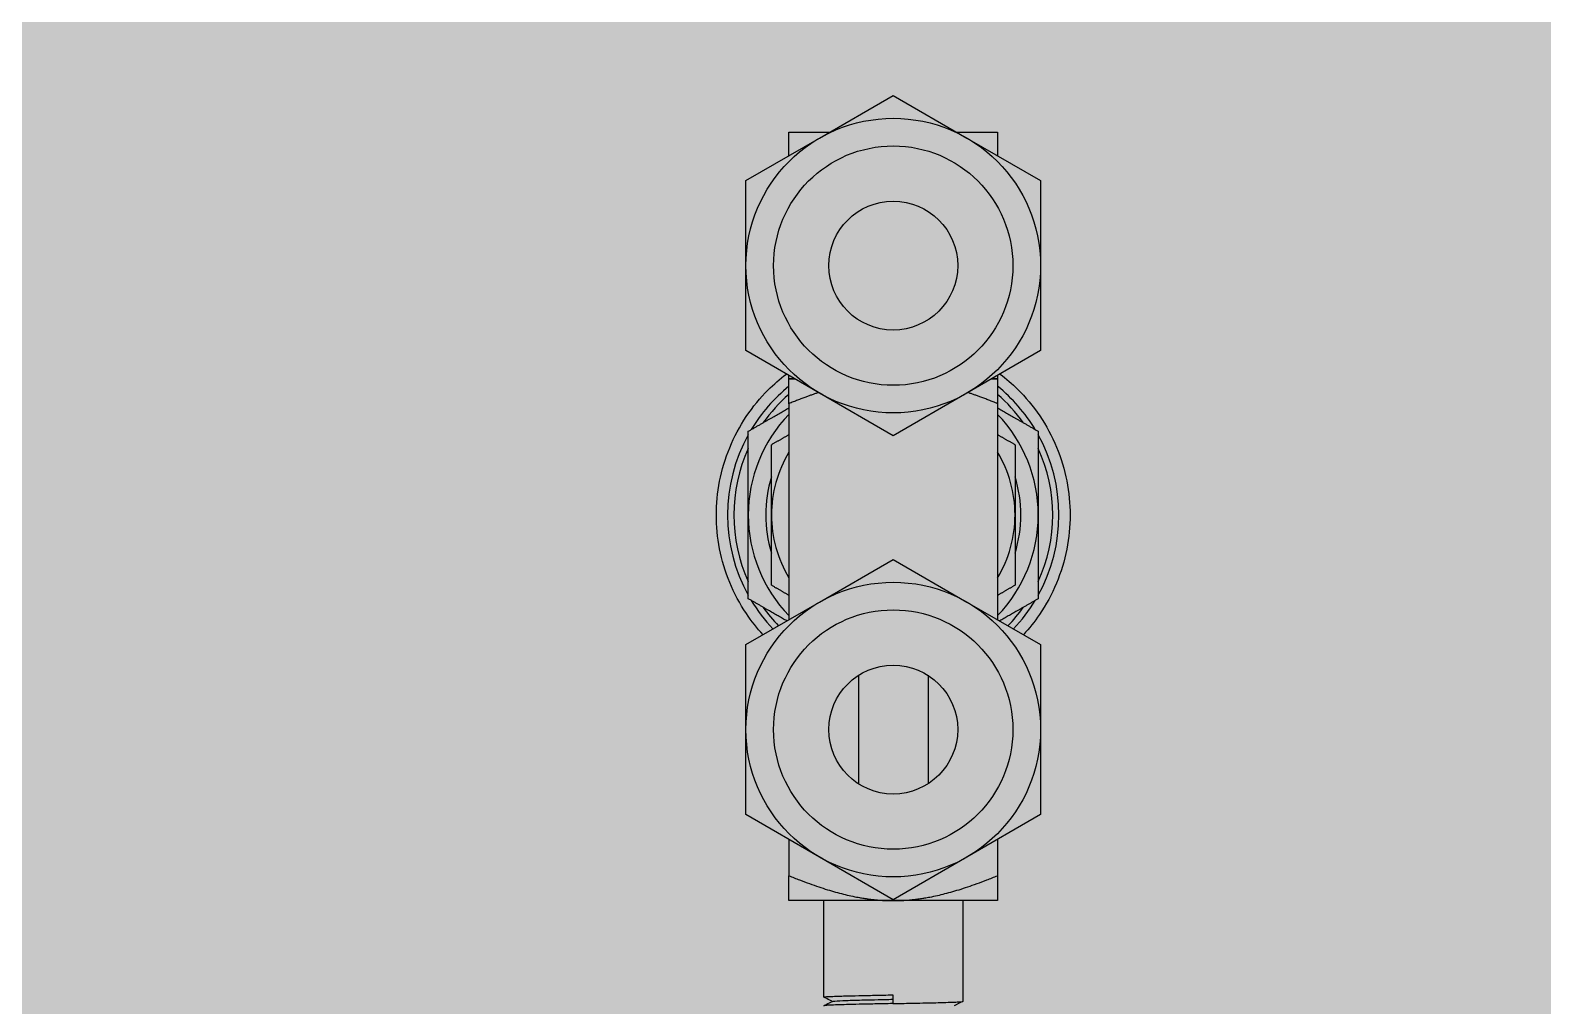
# Model space of a CAD drawing. Extents: x -18489 to 195597, y -1599 to 112111.
# Drawn here: x -16971.85 to -16945.8, y 2579.16 to 2595.97 of the extents above; entities that cross this region are included whole.
import ezdxf

# ---------------------------------------------------------------- set-up
doc = ezdxf.new("R2010")
doc.units = 0
doc.header["$LTSCALE"] = 100
for name, color, linetype in [('188K-SM-03-F10-MECH-EQ-Y2257103$0$0 Xref', 8, 'Continuous'), ('188K-SM-03-F10-MECH-EQ-Y2257103$0$M-EQU-FOUNDATION', 8, 'Continuous'), ('188K-SM-03-F10-MECH-EQ-Y2257103$0$Micron CUP L10 HVAC EQU$0$M-MECH-EQU', 136, 'Continuous'), ('188K-SM-03-F10-MECH-EQ-Y2257103$0$Micron CUP L10 HVAC EQU$0$M-PHASE1 AREA', 252, 'Continuous')]:
    doc.layers.add(name, color=color, linetype=linetype)
pattern_1 = [(50, (4473.52, 709.2), (54.6554, -4.78173), [5.715, -62.865]), (355, (4473.52, 709.2), (-10.57303, 57.31705), [4.572, -50.29218]), (100.45144, (4478.076, 708.8), (44.08237, 52.53533), [4.857, -53.42707]), (46.1842, (4473.52, 724.44), (81.32371, -12.6127), [8.5725, -94.2975]), (96.63556, (4480.3, 723.39), (71.22124, 74.22784), [7.2855, -80.14068]), (351.18415, (4473.52, 724.44), (71.22124, 74.22784), [6.858, -75.43792]), (21, (4481.14, 720.63), (45.48432, -30.67956), [5.715, -62.865]), (326, (4481.14, 720.63), (18.54061, 55.25639), [4.572, -50.292]), (71.45144, (4484.93, 718.07), (64.02493, 24.57683), [4.857, -53.42698]), (37.5, (4473.521, 709.2), (0.926581, 25.366512), [0, -49.6824, 0, -51.054, 0, -50.4825]), (7.5, (4473.52, 709.2), (20.0459, 30.054172), [0, -29.1084, 0, -48.5394, 0, -19.2405]), (327.5, (4456.529, 709.2), (40.677179, -1.718623), [0, -19.05, 0, -59.436, 0, -78.867]), (317.5, (4448.91, 709.2), (44.438754, 7.62795), [0, -24.765, 0, -39.4716, 0, -56.007])]

# ---------------------------------------------------------------- blocks, each defined once
blk = doc.blocks.new('188K-SM-03-F10-MECH-EQ-Y2257103$0$Micron CUP L10 HVAC EQU$0$A$C0c53ceb0')
at = {"layer": '188K-SM-03-F10-MECH-EQ-Y2257103$0$Micron CUP L10 HVAC EQU$0$M-PHASE1 AREA'}
for p, q in [((-8151.06498, 16766.94446), (-8138.37782, 16774.26939)), ((-8138.37782, 16774.26939), (-8125.69067, 16766.94446)), ((-8156.35962, 16767.9464), (-8149.32957, 16767.9464)), ((-8156.35962, 16763.8876), (-8156.35962, 16767.9464)), ((-8127.42608, 16767.9464), (-8120.39603, 16767.9464)), ((-8120.39603, 16767.9464), (-8120.39603, 16763.8876)), ((-8163.75213, 16759.61953), (-8151.06498, 16766.94446)), ((-8125.69067, 16766.94446), (-8113.00351, 16759.61953)), ((-8163.75213, 16744.96966), (-8163.75213, 16759.61953)), ((-8113.00351, 16759.61953), (-8113.00351, 16744.96966)), ((-8163.75213, 16730.3198), (-8163.75213, 16744.96966)), ((-8113.00351, 16744.96966), (-8113.00351, 16730.3198)), ((-8151.06498, 16722.99487), (-8163.75213, 16730.3198)), ((-8113.00351, 16730.3198), (-8125.69067, 16722.99487)), ((-8156.35962, 16725.48938), (-8156.35962, 16726.05173)), ((-8155.38561, 16725.48938), (-8156.35962, 16725.48938)), ((-8156.35962, 16725.48938), (-8155.38561, 16725.48938)), ((-8156.35962, 16721.1891), (-8156.35962, 16725.48938)), ((-8120.39603, 16725.48938), (-8121.37003, 16725.48938)), ((-8121.37003, 16725.48938), (-8120.39603, 16725.48938)), ((-8120.39603, 16726.05173), (-8120.39603, 16725.48938)), ((-8120.39603, 16725.48938), (-8120.39603, 16721.1891)), ((-8156.35962, 16721.1891), (-8156.35962, 16683.96851)), ((-8138.37782, 16715.66993), (-8151.06498, 16722.99487)), ((-8125.69067, 16722.99487), (-8138.37782, 16715.66993)), ((-8120.39603, 16721.1891), (-8120.39603, 16683.96851)), ((-8151.06498, 16687.02537), (-8138.37782, 16694.3503)), ((-8138.37782, 16694.3503), (-8125.69067, 16687.02537)), ((-8163.75213, 16679.70044), (-8151.06498, 16687.02537)), ((-8125.69067, 16687.02537), (-8113.00351, 16679.70044)), ((-8163.75213, 16665.05057), (-8163.75213, 16679.70044)), ((-8113.00351, 16679.70044), (-8113.00351, 16665.05057)), ((-8144.37176, 16674.3946), (-8144.37176, 16655.70655)), ((-8132.38389, 16674.3946), (-8132.38389, 16655.70655)), ((-8163.75213, 16650.40071), (-8163.75213, 16665.05057)), ((-8113.00351, 16665.05057), (-8113.00351, 16650.40071)), ((-8151.06498, 16643.07577), (-8163.75213, 16650.40071)), ((-8113.00351, 16650.40071), (-8125.69067, 16643.07577)), ((-8156.35962, 16646.13264), (-8156.35962, 16639.88069)), ((-8120.39603, 16646.13264), (-8120.39603, 16639.88069)), ((-8138.37782, 16635.75084), (-8151.06498, 16643.07577)), ((-8125.69067, 16643.07577), (-8138.37782, 16635.75084)), ((-8156.35962, 16635.58041), (-8156.35962, 16639.88069)), ((-8120.39603, 16639.88069), (-8120.39603, 16635.58041)), ((-8138.37782, 16635.58041), (-8156.35962, 16635.58041)), ((-8150.36569, 16635.58041), (-8150.36569, 16618.9742)), ((-8120.39603, 16635.58041), (-8138.37782, 16635.58041)), ((-8126.38996, 16635.58041), (-8126.38996, 16618.22511)), ((-8138.47422, 16619.34715), (-8138.47422, 16617.84842)), ((-8138.47423, 16617.84852), (-8138.47422, 16617.84867))]:
    blk.add_line(p, q, dxfattribs=at)
for centre, radius in [((-8138.37782, 16744.96966), 25.37431), ((-8138.37782, 16744.96966), 20.61663), ((-8138.37782, 16744.96966), 11.10126), ((-8138.37782, 16665.05057), 25.37431), ((-8138.37782, 16665.05057), 20.61663), ((-8138.37782, 16665.05057), 11.10126)]:
    blk.add_circle(centre, radius, dxfattribs=at)
for radius, start, end in [(28.5461, 129.0443135, 148.9679646), (28.5461, 31.0320354, 50.9556865), (27.47219, 130.8851929, 144.6199773), (27.47219, 35.3800227, 49.1148071), (24.97472, 136.0544804, 179.9999988), (24.97472, 359.9999981, 43.9455196), (28.5461, 151.0320354, 208.9679646), (28.5461, 331.0320354, 28.9679646), (27.47219, 155.3800227, 204.6199773), (27.47219, 335.3800227, 24.6199773), (20.97876, 148.9972809, 180), (20.97876, 0.0000019, 31.0027191), (21.97775, 162.6585572, 197.3414428), (21.97775, 342.6585572, 17.3414428), (24.97472, 179.9999988, 223.9455196), (20.97876, 180, 211.0027191), (24.97472, 316.0544804, 359.9999981), (20.97876, 328.9972809, 0.0000019), (28.5461, 211.0320354, 223.4427609), (28.5461, 316.5572391, 328.9679646), (27.47219, 215.3800227, 223.9787169), (27.47219, 316.0212831, 324.6199773)]:
    blk.add_arc((-8138.37782, 16702.01315), radius, start, end, dxfattribs=at)
for points, knots in [([(-8160.81311, 16681.39733), (-8161.84442, 16682.52026), (-8162.81146, 16683.74232), (-8164.80431, 16686.71433), (-8165.7695, 16688.51571), (-8167.31711, 16692.26623), (-8167.90061, 16694.21799), (-8168.66565, 16698.13921), (-8168.84698, 16700.10871), (-8168.84698, 16703.90238), (-8168.66847, 16705.86225), (-8167.9093, 16709.774), (-8167.32875, 16711.72589), (-8165.78365, 16715.48216), (-8164.81789, 16717.28932), (-8162.57316, 16720.64174), (-8161.29401, 16722.18685), (-8158.96253, 16724.51833), (-8157.91091, 16725.43944), (-8156.78206, 16726.29548)], [-6.937554866, -6.937554866, -6.937554866, -6.937554866, -6.472336139, -6.472336139, -5.875459494, -5.875459494, -5.278582849, -5.278582849, -4.681706203, -4.681706203, -4.08959664, -4.08959664, -3.497487076, -3.497487076, -2.905377513, -2.905377513, -2.31326795, -2.31326795, -1.898634231, -1.898634231, -1.898634231, -1.898634231]), ([(-8119.97361, 16726.29545), (-8118.9021, 16725.48293), (-8117.90079, 16724.61239), (-8115.58856, 16722.33186), (-8114.28847, 16720.7805), (-8112.00665, 16717.41029), (-8111.02474, 16715.59156), (-8109.45348, 16711.80841), (-8108.8629, 16709.84112), (-8108.09043, 16705.89669), (-8107.90867, 16703.91952), (-8107.90867, 16700.08387), (-8108.09476, 16698.08947), (-8108.87902, 16694.12139), (-8109.47698, 16692.14767), (-8111.06214, 16688.35885), (-8112.05047, 16686.54103), (-8114.03582, 16683.62686), (-8114.95943, 16682.46788), (-8115.9426, 16681.39738)], [1.897884356, 1.897884356, 1.897884356, 1.897884356, 2.291760226, 2.291760226, 2.889241153, 2.889241153, 3.48672208, 3.48672208, 4.084203008, 4.084203008, 4.681683935, 4.681683935, 5.286346192, 5.286346192, 5.891008448, 5.891008448, 6.495670705, 6.495670705, 6.938055327, 6.938055327, 6.938055327, 6.938055327]), ([(-8150.35646, 16618.96491), (-8150.37802, 16618.97578), (-8150.36183, 16618.98671), (-8150.23199, 16619.01334), (-8150.08328, 16619.02872), (-8149.64991, 16619.05851), (-8149.37021, 16619.073), (-8148.69529, 16619.10259), (-8148.3049, 16619.11725), (-8147.47718, 16619.14406), (-8147.05425, 16619.15627), (-8145.90855, 16619.18735), (-8145.14611, 16619.20669), (-8143.45979, 16619.24527), (-8142.53595, 16619.26445), (-8141.07467, 16619.295), (-8140.56567, 16619.30551), (-8139.52883, 16619.32643), (-8139.00196, 16619.33681), (-8138.47422, 16619.34715)], [5.625454655, 5.625454655, 5.625454655, 5.625454655, 5.791274321, 5.791274321, 6.02182442, 6.02182442, 6.245755507, 6.245755507, 6.463441363, 6.463441363, 6.652214821, 6.652214821, 6.936163658, 6.936163658, 7.235588387, 7.235588387, 7.3915807, 7.3915807, 7.550097812, 7.550097812, 7.550097812, 7.550097812]), ([(-8138.47423, 16617.84852), (-8138.99882, 16617.83781), (-8139.52318, 16617.82721), (-8140.55415, 16617.80646), (-8141.05915, 16617.79639), (-8142.50691, 16617.76691), (-8143.42209, 16617.74699), (-8145.04467, 16617.70963), (-8145.75942, 16617.69266), (-8146.97238, 16617.66023), (-8147.48501, 16617.64489), (-8148.46979, 16617.61216), (-8148.91892, 16617.59527), (-8149.59592, 16617.56293), (-8149.84445, 16617.54758), (-8150.23242, 16617.51479), (-8150.34589, 16617.49784), (-8150.36759, 16617.47571), (-8150.36511, 16617.47095), (-8150.35558, 16617.46618)], [0.00004681, 0.00004681, 0.00004681, 0.00004681, 0.157623963, 0.157623963, 0.312732742, 0.312732742, 0.609472101, 0.609472101, 0.875637814, 0.875637814, 1.104407345, 1.104407345, 1.37000183, 1.37000183, 1.59937182, 1.59937182, 1.866549412, 1.866549412, 1.938921024, 1.938921024, 1.938921024, 1.938921024]), ([(-8148.87789, 16618.22491), (-8149.02063, 16618.29636), (-8149.16336, 16618.36781), (-8149.65621, 16618.61449), (-8150.00633, 16618.78972), (-8150.35646, 16618.96494)], [0.0024071765, 0.0024071765, 0.0024071765, 0.0024071765, 0.0503412829, 0.0503412829, 0.1679167375, 0.1679167375, 0.1679167375, 0.1679167375]), ([(-8150.35592, 16617.48516), (-8150.20584, 16617.56027), (-8150.05575, 16617.63538), (-8149.55593, 16617.88553), (-8149.20619, 16618.06057), (-8148.85647, 16618.23564)], [0, 0, 0, 0, 0.0504001823, 0.0504001823, 0.167847868, 0.167847868, 0.167847868, 0.167847868]), ([(-8148.85657, 16618.23569), (-8148.81386, 16618.25722), (-8148.64641, 16618.27672), (-8147.9878, 16618.32904), (-8147.28181, 16618.36005), (-8145.5803, 16618.42144), (-8144.48466, 16618.45237), (-8142.62629, 16618.50044), (-8141.82821, 16618.51981), (-8140.1736, 16618.55866), (-8139.32432, 16618.57799), (-8138.47422, 16618.59732)], [-1.361079145, -1.361079145, -1.361079145, -1.361079145, -1.205716991, -1.205716991, -0.895788879, -0.895788879, -0.514444102, -0.514444102, -0.25660979, -0.25660979, -0.001246675, -0.001246675, -0.001246675, -0.001246675]), ([(-8138.47423, 16617.84852), (-8137.39817, 16617.87027), (-8136.32583, 16617.8909), (-8134.94297, 16617.91953), (-8134.60405, 16617.92672), (-8132.95083, 16617.96221), (-8131.72609, 16617.98904), (-8130.18456, 16618.02962), (-8129.74784, 16618.042), (-8128.7374, 16618.07259), (-8128.21177, 16618.09036), (-8127.48481, 16618.12154), (-8127.23464, 16618.13434), (-8126.79679, 16618.16145), (-8126.62535, 16618.1756), (-8126.43307, 16618.20145), (-8126.38996, 16618.21329), (-8126.38996, 16618.22512)], [0.000036968, 0.000036968, 0.000036968, 0.000036968, 0.323259023, 0.323259023, 0.429943361, 0.429943361, 0.851822968, 0.851822968, 1.035487902, 1.035487902, 1.313401259, 1.313401259, 1.502746923, 1.502746923, 1.720965424, 1.720965424, 1.897392257, 1.897392257, 1.897392257, 1.897392257])]:
    blk.add_open_spline(points, degree=3, knots=knots, dxfattribs=at)
for points, weights in [([(-8151.25203, 16723.10286), (-8153.62778, 16722.30437), (-8156.35962, 16721.1891)], [4.82380108128, 4.66296781288, 4.45547951945]), ([(-8120.39603, 16721.1891), (-8123.12787, 16722.30437), (-8125.50362, 16723.10286)], [4.45547951945, 4.66296781288, 4.82380108128]), ([(-8163.35254, 16716.43231), (-8159.65948, 16718.5645), (-8156.35962, 16720.46968)], [1.53912738902, 1.60262687103, 1.63225722864]), ([(-8120.39603, 16720.46968), (-8117.09616, 16718.5645), (-8113.40311, 16716.43231)], [1.6322572289, 1.60262687128, 1.53912738926]), ([(-8163.35254, 16702.01315), (-8163.35254, 16708.70511), (-8163.35254, 16716.43231)], [1.6581793096, 1.65817930468, 1.53912739155]), ([(-8159.35658, 16714.12525), (-8157.80919, 16715.01864), (-8156.35962, 16715.85554)], [1.34926624736, 1.37647081424, 1.39658410908]), ([(-8120.39603, 16715.85554), (-8118.94646, 16715.01864), (-8117.39906, 16714.12525)], [1.39658410911, 1.37647081426, 1.34926624738]), ([(-8113.40311, 16716.43231), (-8113.40311, 16708.70511), (-8113.40311, 16702.01315)], [1.53912739288, 1.65817931886, 1.65817931103]), ([(-8159.35658, 16702.01315), (-8159.35658, 16707.63439), (-8159.35658, 16714.12525)], [1.45363235442, 1.45363235443, 1.34926624701]), ([(-8117.39906, 16714.12525), (-8117.39906, 16707.63439), (-8117.39906, 16702.01315)], [1.34926625137, 1.45363235271, 1.45363235912]), ([(-8163.35254, 16687.59399), (-8163.35254, 16695.3212), (-8163.35254, 16702.01315)], [1.53912739155, 1.65817931453, 1.6581793096]), ([(-8159.35658, 16689.90106), (-8159.35658, 16696.39191), (-8159.35658, 16702.01315)], [1.34926624701, 1.45363235442, 1.45363235442]), ([(-8117.39906, 16702.01315), (-8117.39906, 16696.39191), (-8117.39906, 16689.90106)], [1.45363235515, 1.45363236157, 1.34926624769]), ([(-8113.40311, 16702.01315), (-8113.40311, 16695.3212), (-8113.40311, 16687.59399)], [1.65817930755, 1.65817929973, 1.53912738964]), ([(-8156.35962, 16688.17076), (-8157.80919, 16689.00767), (-8159.35658, 16689.90106)], [1.39658410892, 1.37647081408, 1.3492662472]), ([(-8117.39906, 16689.90106), (-8118.94646, 16689.00767), (-8120.39603, 16688.17076)], [1.34926624729, 1.37647081417, 1.39658410901]), ([(-8156.71632, 16683.76257), (-8159.85455, 16685.57443), (-8163.35254, 16687.59399)], [1.62890295138, 1.59914197742, 1.53912738902]), ([(-8113.40311, 16687.59399), (-8116.90109, 16685.57443), (-8120.03933, 16683.76257)], [1.53912738948, 1.59914197789, 1.62890295187]), ([(-8156.35962, 16639.88069), (-8145.82613, 16635.58041), (-8138.37782, 16635.58041)], [4.45547951944, 5.37823954135, 5.37823954135]), ([(-8138.37782, 16635.58041), (-8130.92952, 16635.58041), (-8120.39603, 16639.88069)], [5.37823954135, 5.37823954135, 4.45547951944])]:
    blk.add_rational_spline(points, weights, degree=2, dxfattribs=at)
blk.add_open_spline([(-8126.39969, 16618.21537), (-8126.8997, 16617.96513), (-8127.3997, 16617.71487), (-8127.89969, 16617.46458)], degree=3, dxfattribs=at)
blk = doc.blocks.new('188K-SM-03-F10-MECH-EQ-Y2257103$0$Micron CUP L10 HVAC EQU')
at = {"layer": '188K-SM-03-F10-MECH-EQ-Y2257103$0$Micron CUP L10 HVAC EQU$0$M-MECH-EQU'}
blk.add_blockref('188K-SM-03-F10-MECH-EQ-Y2257103$0$Micron CUP L10 HVAC EQU$0$A$C0c53ceb0', (-206166.7, 2082.18), dxfattribs=at)
blk = doc.blocks.new('188K-SM-03-F10-MECH-EQ-Y2257103')
at = {"layer": '188K-SM-03-F10-MECH-EQ-Y2257103$0$M-EQU-FOUNDATION'}
h = blk.add_hatch(dxfattribs=at)
h.set_pattern_fill('AR-CONC', color=256, scale=0.3)
h.set_pattern_definition(pattern_1)
h.paths.add_polyline_path([(-17043.149, 4192.459), (-16393.149, 4192.459), (-16393.149, 1372.459), (-17043.149, 1372.459)], flags=16)
h.paths.add_polyline_path([(-17048.149, 4197.459), (-16388.149, 4197.459), (-16388.149, 1367.459), (-17048.149, 1367.459)])
h = blk.add_hatch(dxfattribs=at)
h.set_pattern_fill('AR-CONC', color=256, scale=0.3)
h.set_pattern_definition(pattern_1)
h.paths.add_polyline_path([(-17033.149, 4182.459), (-16403.149, 4182.459), (-16403.149, 1382.459), (-17033.149, 1382.459)])
at = {"layer": '188K-SM-03-F10-MECH-EQ-Y2257103$0$0 Xref', "xscale": 0.1, "yscale": 0.1, "zscale": 0.1}
blk.add_blockref('188K-SM-03-F10-MECH-EQ-Y2257103$0$Micron CUP L10 HVAC EQU', (4473.521, 709.199), dxfattribs=at)

msp = doc.modelspace()

# ---------------------------------------------------------------- block references
msp.add_blockref('188K-SM-03-F10-MECH-EQ-Y2257103', (0, 0))

doc.saveas('drawing.dxf')
